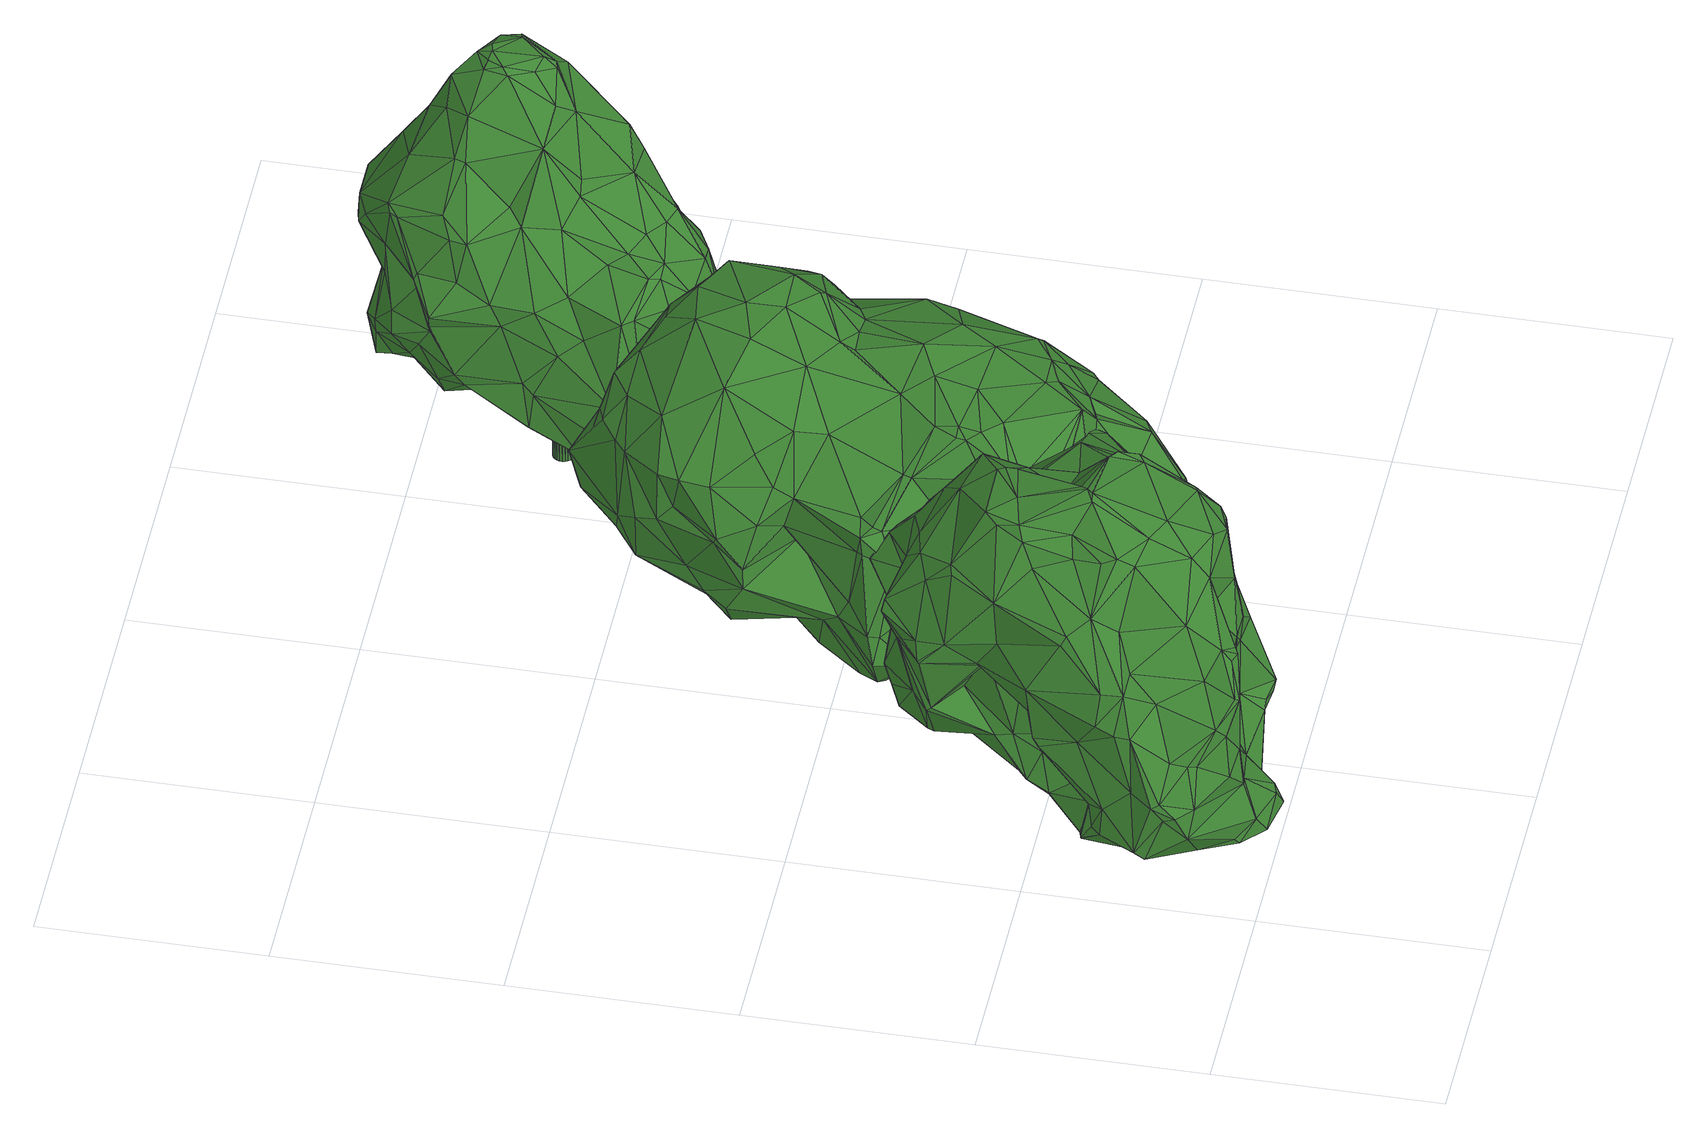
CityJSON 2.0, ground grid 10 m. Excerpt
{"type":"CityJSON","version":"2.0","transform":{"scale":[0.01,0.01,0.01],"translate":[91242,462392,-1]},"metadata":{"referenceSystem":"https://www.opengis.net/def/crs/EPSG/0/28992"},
"CityObjects":{
"tree1":{"type":"SolitaryVegetationObject","attributes":{"gtid":54,"crown_width_m":16.92,"crown_median_z":5.02,"trunk_H_m":5.86,"trunk_DBH_m":0.774,"trunk_radius_m":0.387,"trunk_base_height_m":-0.84,"original_gtid":"54"},"geometry":[{"type":"Solid","lod":"3","boundaries":[[[[0,1,2]],[[0,2,3]],[[4,5,6]],[[7,8,9]],[[10,11,12]],[[13,14,15]],[[16,17,18]],[[19,20,21]],[[22,23,24]],[[25,5,26]],[[27,28,29]],[[30,31,32]],[[3,2,33]],[[34,35,36]],[[37,38,39]],[[40,41,42]],[[43,6,44]],[[45,46,47]],[[48,9,49]],[[15,34,13]],[[50,1,0]],[[51,52,53]],[[54,22,55]],[[56,57,58]],[[21,20,59]],[[60,61,62]],[[38,63,64]],[[21,59,25]],[[65,66,67]],[[68,69,70]],[[70,71,68]],[[72,73,74]],[[6,43,75]],[[6,75,4]],[[76,47,46]],[[15,77,78]],[[79,80,81]],[[79,81,82]],[[83,20,84]],[[85,86,87]],[[15,78,34]],[[88,89,90]],[[88,90,91]],[[20,70,92]],[[69,92,70]],[[87,55,85]],[[93,94,95]],[[96,97,48]],[[98,99,100]],[[101,102,85]],[[103,104,105]],[[106,107,108]],[[109,38,37]],[[110,111,112]],[[110,112,113]],[[77,114,78]],[[67,115,11]],[[32,116,30]],[[35,95,117]],[[34,95,35]],[[118,119,120]],[[121,122,123]],[[124,125,126]],[[127,128,104]],[[79,129,83]],[[127,130,131]],[[55,22,132]],[[133,76,46]],[[122,134,135]],[[122,136,123]],[[137,138,139]],[[140,141,7]],[[142,143,144]],[[123,24,145]],[[145,72,123]],[[92,69,146]],[[131,128,127]],[[122,118,136]],[[147,148,149]],[[150,149,148]],[[133,151,76]],[[152,120,119]],[[153,108,154]],[[112,155,113]],[[79,58,129]],[[156,157,14]],[[13,156,14]],[[121,74,134]],[[89,115,67]],[[122,121,134]],[[158,159,107]],[[52,160,161]],[[162,107,159]],[[96,163,97]],[[66,89,67]],[[84,37,80]],[[25,19,21]],[[25,91,19]],[[101,164,165]],[[31,118,166]],[[108,167,106]],[[140,10,168]],[[22,169,30]],[[170,53,161]],[[171,53,170]],[[54,55,87]],[[136,118,31]],[[45,143,46]],[[152,119,135]],[[170,172,171]],[[122,119,118]],[[122,135,119]],[[117,173,35]],[[174,175,176]],[[30,116,111]],[[177,87,86]],[[135,178,152]],[[32,31,166]],[[32,166,179]],[[180,181,182]],[[109,19,91]],[[59,92,183]],[[160,184,185]],[[43,28,27]],[[30,186,132]],[[85,132,186]],[[187,188,105]],[[157,189,113]],[[190,191,192]],[[42,41,193]],[[19,84,20]],[[19,109,84]],[[194,195,196]],[[67,11,65]],[[11,10,65]],[[80,142,81]],[[44,197,198]],[[65,199,66]],[[200,96,201]],[[92,59,20]],[[199,65,202]],[[187,104,128]],[[9,48,203]],[[48,49,96]],[[201,96,49]],[[202,65,10]],[[204,205,206]],[[204,206,97]],[[97,207,48]],[[208,151,133]],[[161,160,209]],[[202,10,140]],[[135,134,210]],[[135,210,211]],[[34,36,13]],[[98,212,153]],[[108,153,212]],[[118,120,166]],[[52,213,194]],[[9,203,140]],[[9,140,7]],[[166,214,179]],[[148,215,216]],[[217,128,131]],[[217,187,128]],[[218,47,219]],[[219,217,218]],[[124,206,125]],[[220,77,155]],[[103,137,221]],[[45,144,143]],[[222,223,224]],[[151,219,47]],[[76,151,47]],[[212,98,100]],[[51,213,52]],[[225,172,226]],[[227,28,198]],[[94,93,228]],[[198,28,43]],[[172,229,230]],[[172,230,231]],[[40,73,72]],[[73,40,42]],[[170,229,172]],[[148,232,215]],[[178,211,33]],[[178,135,211]],[[223,233,224]],[[230,28,231]],[[227,231,28]],[[226,172,231]],[[152,178,33]],[[152,33,2]],[[148,139,138]],[[148,138,150]],[[44,183,197]],[[152,2,1]],[[157,234,189]],[[157,156,234]],[[34,235,95]],[[236,177,237]],[[236,237,204]],[[156,36,234]],[[13,36,156]],[[238,204,237]],[[238,137,239]],[[222,209,223]],[[240,241,210]],[[97,163,204]],[[176,141,168]],[[174,176,168]],[[242,75,43]],[[163,200,180]],[[136,169,22]],[[52,196,160]],[[96,200,163]],[[83,70,20]],[[205,125,206]],[[146,183,92]],[[90,126,216]],[[208,243,151]],[[219,151,243]],[[206,207,97]],[[244,224,233]],[[207,203,48]],[[199,203,207]],[[140,203,202]],[[199,202,203]],[[46,142,133]],[[217,45,218]],[[99,98,245]],[[93,246,228]],[[247,246,93]],[[248,101,85]],[[217,249,45]],[[45,47,218]],[[208,250,243]],[[46,143,142]],[[251,252,102]],[[253,115,26]],[[26,115,88]],[[254,35,173]],[[254,159,35]],[[108,107,56]],[[192,255,246]],[[192,246,247]],[[245,249,130]],[[245,130,99]],[[245,45,249]],[[80,39,142]],[[144,245,98]],[[153,144,98]],[[45,245,144]],[[131,130,249]],[[217,131,249]],[[212,256,257]],[[30,169,31]],[[31,169,136]],[[189,158,113]],[[238,221,137]],[[258,210,134]],[[205,259,260]],[[175,184,241]],[[206,199,207]],[[261,262,110]],[[248,85,186]],[[174,185,175]],[[184,175,185]],[[28,263,29]],[[230,263,28]],[[170,161,263]],[[170,263,230]],[[170,230,229]],[[10,12,168]],[[260,259,139]],[[193,41,264]],[[223,185,174]],[[103,265,104]],[[94,173,117]],[[266,173,94]],[[180,200,267]],[[145,268,72]],[[268,40,72]],[[244,269,27]],[[166,120,214]],[[101,270,164]],[[101,248,270]],[[271,71,266]],[[144,153,16]],[[71,271,68]],[[272,50,114]],[[272,114,77]],[[145,273,201]],[[153,154,17]],[[77,220,272]],[[112,272,220]],[[254,274,162]],[[220,155,275]],[[83,84,80]],[[276,148,216]],[[276,216,126]],[[158,277,261]],[[158,261,110]],[[242,269,244]],[[58,82,278]],[[84,109,37]],[[3,195,279]],[[280,266,57]],[[95,94,117]],[[68,271,281]],[[282,68,281]],[[140,168,141]],[[64,232,38]],[[62,61,167]],[[283,62,257]],[[210,241,284]],[[255,285,286]],[[192,191,255]],[[251,102,165]],[[287,120,1]],[[60,288,277]],[[228,286,282]],[[281,228,282]],[[91,63,109]],[[38,109,63]],[[237,221,238]],[[231,285,226]],[[55,132,85]],[[44,198,43]],[[70,129,71]],[[162,289,56]],[[280,56,289]],[[99,130,251]],[[232,39,38]],[[27,269,43]],[[71,57,266]],[[27,224,244]],[[27,222,224]],[[18,17,154]],[[106,61,277]],[[253,11,115]],[[253,4,11]],[[265,221,177]],[[7,264,8]],[[260,125,205]],[[264,176,175]],[[175,193,264]],[[107,162,56]],[[61,106,167]],[[242,12,75]],[[157,155,14]],[[241,184,160]],[[196,241,160]],[[121,123,72]],[[182,54,180]],[[121,72,74]],[[276,126,125]],[[163,236,204]],[[180,236,163]],[[87,177,180]],[[87,180,54]],[[83,129,70]],[[94,271,266]],[[114,3,279]],[[114,279,78]],[[190,279,194]],[[270,60,164]],[[23,145,24]],[[123,136,24]],[[182,22,54]],[[215,64,90]],[[215,90,216]],[[259,205,239]],[[205,238,239]],[[225,171,172]],[[223,209,185]],[[161,53,52]],[[194,191,190]],[[111,186,30]],[[272,214,50]],[[214,287,50]],[[204,238,205]],[[187,105,104]],[[252,127,265]],[[237,177,221]],[[133,39,208]],[[80,37,39]],[[60,277,61]],[[187,149,150]],[[147,149,219]],[[147,219,243]],[[219,149,217]],[[187,217,149]],[[137,105,188]],[[263,222,29]],[[157,113,155]],[[168,233,174]],[[106,158,107]],[[106,277,158]],[[110,113,158]],[[264,141,176]],[[264,7,141]],[[90,89,126]],[[88,91,26]],[[34,78,235]],[[91,64,63]],[[69,68,146]],[[112,290,179]],[[242,43,269]],[[12,233,168]],[[137,139,239]],[[259,239,139]],[[42,193,258]],[[268,41,40]],[[268,49,41]],[[148,276,139]],[[51,255,191]],[[139,276,260]],[[271,94,228]],[[281,271,228]],[[127,104,265]],[[212,257,167]],[[103,221,265]],[[103,105,137]],[[286,228,246]],[[251,291,99]],[[256,291,251]],[[256,251,165]],[[212,100,256]],[[256,100,291]],[[291,100,99]],[[174,233,223]],[[275,155,112]],[[220,275,112]],[[91,90,64]],[[57,129,58]],[[25,59,6]],[[80,79,83]],[[108,18,154]],[[56,18,108]],[[197,183,146]],[[0,3,114]],[[0,114,50]],[[82,58,79]],[[82,81,142]],[[232,250,39]],[[254,162,159]],[[240,175,241]],[[194,279,195]],[[144,278,82]],[[136,22,24]],[[182,23,22]],[[180,177,236]],[[144,82,142]],[[254,173,274]],[[225,255,171]],[[53,171,255]],[[6,292,44]],[[93,95,247]],[[194,213,191]],[[160,185,209]],[[33,195,3]],[[241,196,195]],[[201,49,268]],[[201,268,145]],[[288,293,262]],[[110,262,293]],[[33,284,195]],[[241,195,284]],[[101,165,102]],[[85,102,86]],[[294,248,186]],[[6,5,25]],[[127,252,130]],[[251,130,252]],[[283,60,62]],[[25,26,91]],[[14,155,15]],[[77,15,155]],[[57,56,280]],[[226,285,225]],[[255,225,285]],[[208,39,250]],[[240,295,175]],[[211,284,33]],[[210,284,211]],[[279,190,296]],[[279,296,78]],[[111,110,294]],[[276,125,260]],[[173,266,274]],[[247,296,190]],[[78,296,247]],[[158,189,159]],[[189,234,159]],[[35,159,36]],[[234,36,159]],[[142,39,133]],[[278,144,16]],[[212,167,108]],[[294,270,248]],[[179,214,112]],[[272,112,214]],[[60,270,288]],[[209,222,161]],[[263,161,222]],[[282,231,197]],[[227,197,231]],[[89,88,115]],[[294,293,270]],[[30,132,22]],[[214,120,287]],[[190,192,247]],[[56,58,18]],[[27,29,222]],[[148,147,232]],[[250,232,147]],[[73,258,74]],[[258,73,42]],[[74,258,134]],[[95,235,247]],[[247,235,78]],[[294,110,293]],[[111,294,186]],[[231,286,285]],[[282,286,231]],[[8,41,9]],[[175,295,193]],[[258,193,295]],[[264,41,8]],[[49,9,41]],[[282,197,68]],[[68,197,146]],[[51,53,255]],[[287,1,50]],[[232,297,215]],[[64,215,297]],[[64,297,232]],[[58,278,16]],[[124,126,66]],[[126,89,66]],[[182,181,23]],[[242,244,233]],[[242,233,12]],[[250,147,243]],[[32,290,116]],[[179,290,32]],[[58,16,18]],[[153,17,16]],[[196,52,194]],[[261,277,262]],[[288,262,277]],[[270,293,288]],[[1,120,152]],[[213,51,191]],[[62,167,257]],[[283,164,60]],[[266,289,274]],[[280,289,266]],[[227,198,197]],[[286,246,255]],[[102,252,298]],[[102,298,86]],[[138,137,188]],[[138,188,150]],[[124,66,206]],[[206,66,199]],[[11,75,12]],[[4,75,11]],[[274,289,162]],[[210,295,240]],[[258,295,210]],[[6,183,292]],[[292,183,44]],[[6,59,183]],[[180,267,181]],[[71,129,57]],[[150,188,187]],[[177,298,265]],[[86,298,177]],[[252,265,298]],[[112,111,290]],[[116,290,111]],[[23,273,145]],[[181,267,273]],[[181,273,23]],[[201,273,200]],[[267,200,273]],[[253,26,5]],[[253,5,4]],[[165,164,299]],[[165,299,256]],[[283,299,164]],[[283,257,299]],[[256,299,257]],[[300,301,302]],[[300,302,303]],[[303,302,304]],[[303,304,305]],[[302,301,306]],[[302,306,304]],[[304,306,307]],[[304,307,305]],[[306,301,308]],[[306,308,307]],[[307,308,309]],[[307,309,305]],[[308,301,310]],[[308,310,309]],[[309,310,311]],[[309,311,305]],[[310,301,312]],[[310,312,311]],[[311,312,313]],[[311,313,305]],[[312,301,314]],[[312,314,313]],[[313,314,315]],[[313,315,305]],[[314,301,316]],[[314,316,315]],[[315,316,317]],[[315,317,305]],[[316,301,318]],[[316,318,317]],[[317,318,319]],[[317,319,305]],[[318,301,320]],[[318,320,319]],[[319,320,321]],[[319,321,305]],[[320,301,322]],[[320,322,321]],[[321,322,323]],[[321,323,305]],[[322,301,324]],[[322,324,323]],[[323,324,325]],[[323,325,305]],[[324,301,326]],[[324,326,325]],[[325,326,327]],[[325,327,305]],[[326,301,328]],[[326,328,327]],[[327,328,329]],[[327,329,305]],[[328,301,330]],[[328,330,329]],[[329,330,331]],[[329,331,305]],[[330,301,332]],[[330,332,331]],[[331,332,333]],[[331,333,305]],[[332,301,334]],[[332,334,333]],[[333,334,335]],[[333,335,305]],[[334,301,336]],[[334,336,335]],[[335,336,337]],[[335,337,305]],[[336,301,338]],[[336,338,337]],[[337,338,339]],[[337,339,305]],[[338,301,340]],[[338,340,339]],[[339,340,341]],[[339,341,305]],[[340,301,342]],[[340,342,341]],[[341,342,343]],[[341,343,305]],[[342,301,344]],[[342,344,343]],[[343,344,345]],[[343,345,305]],[[344,301,346]],[[344,346,345]],[[345,346,347]],[[345,347,305]],[[346,301,348]],[[346,348,347]],[[347,348,349]],[[347,349,305]],[[348,301,300]],[[348,300,349]],[[349,300,303]],[[349,303,305]]]]}]},
"tree2":{"type":"SolitaryVegetationObject","attributes":{"gtid":67,"crown_width_m":19.22,"crown_median_z":5.24,"trunk_H_m":6.13,"trunk_DBH_m":0.919,"trunk_radius_m":0.46,"trunk_base_height_m":-0.89,"original_gtid":"67"},"geometry":[{"type":"Solid","lod":"3","boundaries":[[[[350,351,352]],[[353,354,355]],[[356,357,358]],[[356,358,359]],[[351,360,361]],[[362,363,364]],[[365,366,367]],[[368,369,370]],[[371,372,373]],[[374,375,376]],[[377,378,379]],[[380,381,382]],[[355,383,353]],[[376,384,374]],[[383,374,385]],[[361,370,351]],[[386,387,388]],[[389,390,391]],[[389,391,392]],[[364,393,362]],[[394,395,396]],[[397,398,399]],[[400,401,402]],[[403,404,385]],[[405,361,360]],[[401,406,352]],[[407,408,409]],[[409,410,407]],[[411,412,396]],[[375,409,413]],[[414,415,388]],[[370,369,351]],[[416,417,418]],[[419,420,399]],[[418,417,421]],[[422,423,424]],[[393,423,422]],[[425,426,427]],[[428,429,372]],[[430,431,402]],[[430,402,401]],[[367,432,433]],[[385,374,384]],[[434,435,436]],[[400,406,401]],[[437,438,359]],[[439,440,441]],[[398,412,411]],[[442,443,444]],[[445,444,443]],[[446,447,448]],[[449,450,451]],[[452,453,397]],[[419,399,411]],[[454,455,456]],[[382,402,431]],[[457,382,431]],[[397,399,378]],[[388,458,459]],[[383,460,374]],[[365,461,462]],[[463,439,464]],[[465,466,421]],[[460,467,468]],[[452,469,428]],[[470,380,464]],[[470,464,439]],[[411,399,398]],[[471,430,401]],[[472,430,471]],[[401,352,471]],[[351,471,352]],[[427,473,474]],[[426,473,427]],[[475,476,394]],[[378,399,462]],[[365,462,420]],[[420,462,399]],[[360,351,350]],[[438,437,477]],[[397,478,412]],[[373,393,364]],[[352,479,350]],[[406,479,352]],[[402,445,479]],[[402,479,400]],[[445,402,382]],[[439,480,481]],[[482,483,484]],[[406,400,479]],[[481,466,485]],[[461,379,462]],[[486,410,409]],[[487,488,362]],[[397,412,398]],[[489,379,490]],[[461,490,379]],[[491,492,493]],[[494,471,351]],[[494,351,495]],[[396,395,411]],[[417,416,496]],[[357,497,498]],[[426,499,473]],[[447,473,499]],[[461,367,490]],[[500,458,405]],[[501,459,500]],[[502,503,446]],[[502,504,503]],[[477,437,505]],[[409,408,390]],[[490,506,489]],[[374,468,375]],[[507,392,508]],[[509,419,411]],[[452,371,453]],[[460,468,374]],[[433,490,367]],[[510,427,474]],[[432,511,512]],[[478,397,453]],[[378,452,397]],[[512,511,367]],[[367,511,432]],[[388,415,513]],[[412,394,396]],[[514,370,515]],[[516,517,518]],[[367,461,365]],[[509,508,419]],[[496,465,417]],[[474,446,510]],[[519,520,499]],[[491,521,492]],[[522,506,523]],[[512,367,524]],[[353,525,354]],[[526,404,527]],[[463,382,528]],[[510,356,427]],[[503,497,357]],[[403,529,530]],[[357,356,510]],[[421,531,418]],[[532,533,534]],[[535,536,521]],[[537,438,538]],[[415,538,438]],[[513,539,388]],[[518,517,540]],[[449,541,435]],[[357,510,503]],[[385,529,403]],[[385,384,529]],[[529,384,542]],[[445,382,444]],[[381,444,382]],[[468,409,375]],[[468,486,409]],[[381,543,444]],[[444,543,442]],[[544,500,405]],[[383,355,460]],[[372,429,545]],[[542,546,547]],[[534,442,532]],[[543,381,548]],[[543,548,380]],[[381,380,548]],[[514,515,549]],[[356,359,427]],[[425,427,359]],[[543,532,442]],[[380,532,543]],[[550,520,519]],[[551,450,449]],[[394,476,395]],[[463,464,380]],[[552,531,363]],[[553,554,475]],[[439,533,470]],[[360,544,405]],[[532,380,470]],[[412,478,394]],[[475,394,478]],[[375,413,376]],[[476,555,556]],[[542,557,530]],[[395,530,558]],[[476,556,559]],[[559,530,395]],[[395,476,559]],[[475,555,476]],[[560,559,556]],[[495,434,494]],[[369,368,495]],[[369,495,351]],[[495,368,561]],[[449,435,551]],[[483,472,562]],[[563,562,472]],[[378,564,452]],[[452,564,469]],[[420,366,365]],[[479,445,565]],[[434,561,435]],[[435,561,551]],[[495,561,434]],[[372,371,452]],[[549,566,450]],[[551,549,450]],[[482,484,463]],[[451,363,449]],[[469,564,567]],[[431,430,568]],[[448,540,446]],[[518,540,448]],[[388,387,458]],[[418,552,416]],[[552,418,531]],[[486,468,569]],[[377,564,378]],[[546,409,390]],[[390,570,546]],[[571,572,573]],[[372,452,428]],[[574,359,438]],[[419,508,512]],[[460,355,467]],[[545,575,373]],[[416,488,487]],[[484,481,480]],[[484,466,481]],[[431,568,457]],[[430,472,568]],[[478,576,475]],[[553,475,576]],[[568,472,483]],[[379,378,462]],[[574,438,537]],[[438,477,415]],[[383,526,353]],[[437,359,577]],[[468,578,569]],[[504,579,503]],[[568,483,457]],[[371,373,364]],[[386,388,580]],[[421,417,465]],[[467,578,468]],[[446,540,502]],[[517,502,540]],[[581,560,582]],[[583,549,515]],[[583,515,370]],[[387,584,585]],[[380,382,463]],[[426,519,499]],[[525,353,387]],[[410,486,493]],[[580,539,586]],[[505,586,539]],[[439,481,485]],[[439,485,587]],[[513,415,477]],[[588,589,560]],[[503,510,446]],[[527,560,589]],[[474,447,446]],[[474,473,447]],[[559,590,530]],[[372,545,373]],[[403,530,590]],[[354,578,355]],[[405,585,361]],[[405,458,585]],[[387,585,458]],[[361,585,370]],[[584,370,585]],[[584,583,370]],[[484,480,463]],[[475,554,555]],[[480,439,463]],[[581,582,555]],[[390,408,391]],[[531,449,363]],[[499,422,424]],[[532,470,533]],[[486,491,493]],[[497,503,579]],[[358,498,536]],[[357,498,358]],[[441,425,591]],[[516,545,429]],[[592,455,433]],[[555,582,556]],[[499,424,593]],[[499,593,447]],[[486,569,521]],[[362,393,487]],[[469,516,429]],[[549,583,588]],[[566,549,588]],[[566,588,560]],[[525,586,354]],[[583,589,588]],[[594,451,450]],[[426,425,550]],[[448,593,595]],[[426,550,519]],[[487,496,416]],[[569,535,521]],[[536,577,358]],[[359,358,577]],[[553,576,573]],[[478,453,576]],[[371,576,453]],[[521,491,486]],[[440,520,550]],[[567,516,469]],[[594,450,566]],[[448,595,518]],[[596,377,597]],[[581,566,560]],[[586,578,354]],[[477,505,513]],[[536,437,577]],[[536,535,437]],[[469,429,428]],[[531,421,541]],[[502,598,522]],[[558,557,507]],[[490,599,506]],[[433,599,490]],[[353,526,600]],[[353,600,387]],[[386,586,525]],[[387,386,525]],[[506,599,454]],[[456,506,454]],[[390,389,570]],[[559,560,590]],[[527,590,560]],[[489,506,522]],[[573,576,371]],[[598,517,567]],[[517,516,567]],[[502,517,598]],[[449,531,541]],[[442,534,443]],[[424,545,595]],[[601,538,443]],[[601,443,534]],[[501,500,602]],[[445,443,501]],[[432,592,433]],[[432,392,592]],[[447,593,448]],[[595,593,424]],[[422,487,393]],[[587,465,496]],[[443,414,501]],[[413,546,376]],[[546,413,409]],[[493,456,603]],[[493,603,410]],[[502,523,504]],[[522,523,502]],[[436,563,472]],[[498,497,579]],[[422,499,520]],[[422,520,487]],[[384,376,546]],[[384,546,542]],[[527,404,403]],[[487,520,496]],[[493,604,605]],[[493,605,456]],[[527,403,590]],[[523,506,605]],[[523,605,604]],[[535,505,437]],[[542,530,529]],[[570,547,546]],[[547,570,606]],[[607,507,557]],[[547,607,557]],[[547,557,542]],[[556,582,560]],[[608,389,392]],[[507,389,608]],[[507,608,392]],[[411,558,509]],[[544,565,602]],[[558,530,557]],[[604,504,523]],[[552,488,416]],[[494,436,471]],[[434,436,494]],[[512,508,432]],[[432,508,392]],[[561,514,551]],[[609,456,605]],[[609,605,506]],[[609,506,456]],[[601,534,538]],[[538,534,533]],[[592,391,455]],[[391,456,455]],[[575,424,423]],[[514,368,370]],[[482,457,483]],[[415,414,538]],[[443,538,414]],[[472,471,436]],[[594,581,554]],[[561,368,514]],[[551,514,549]],[[527,600,610]],[[420,419,366]],[[574,591,425]],[[538,533,591]],[[425,359,574]],[[367,366,524]],[[512,524,366]],[[512,366,419]],[[554,573,572]],[[586,386,580]],[[571,364,451]],[[571,573,364]],[[573,371,364]],[[553,573,554]],[[387,611,584]],[[600,611,387]],[[544,602,500]],[[600,589,611]],[[516,518,545]],[[595,545,518]],[[373,575,393]],[[379,597,377]],[[379,489,597]],[[570,389,606]],[[606,389,612]],[[584,611,583]],[[362,488,552]],[[583,611,589]],[[484,562,466]],[[483,562,484]],[[466,562,613]],[[436,613,562]],[[566,581,594]],[[555,554,581]],[[465,485,466]],[[587,485,465]],[[436,562,563]],[[364,363,451]],[[589,600,527]],[[552,363,362]],[[541,466,613]],[[385,404,383]],[[604,579,504]],[[383,404,526]],[[435,541,613]],[[355,578,467]],[[575,423,393]],[[569,578,586]],[[569,586,535]],[[535,586,505]],[[536,492,521]],[[604,493,492]],[[579,604,492]],[[579,492,498]],[[498,492,536]],[[395,558,411]],[[547,614,612]],[[606,612,614]],[[606,614,547]],[[599,433,455]],[[599,455,454]],[[408,407,391]],[[391,407,456]],[[407,603,456]],[[410,603,407]],[[392,391,592]],[[507,607,389]],[[612,389,607]],[[612,607,547]],[[421,466,541]],[[544,615,565]],[[565,615,479]],[[350,615,360]],[[479,615,350]],[[360,615,544]],[[425,441,550]],[[440,550,441]],[[537,538,591]],[[441,591,439]],[[533,439,591]],[[537,591,574]],[[440,587,520]],[[496,520,587]],[[439,587,440]],[[424,575,545]],[[594,572,451]],[[554,572,594]],[[451,572,571]],[[436,435,613]],[[388,539,580]],[[564,377,596]],[[596,598,567]],[[564,596,567]],[[505,539,513]],[[596,597,598]],[[522,598,597]],[[522,597,489]],[[507,508,558]],[[509,558,508]],[[501,602,565]],[[501,565,445]],[[458,500,459]],[[414,388,459]],[[457,528,382]],[[482,528,457]],[[463,528,482]],[[526,610,600]],[[527,610,526]],[[501,414,459]],[[616,617,618]],[[616,618,619]],[[619,618,620]],[[619,620,621]],[[618,617,622]],[[618,622,620]],[[620,622,623]],[[620,623,621]],[[622,617,624]],[[622,624,623]],[[623,624,625]],[[623,625,621]],[[624,617,626]],[[624,626,625]],[[625,626,627]],[[625,627,621]],[[626,617,628]],[[626,628,627]],[[627,628,629]],[[627,629,621]],[[628,617,630]],[[628,630,629]],[[629,630,631]],[[629,631,621]],[[630,617,632]],[[630,632,631]],[[631,632,633]],[[631,633,621]],[[632,617,634]],[[632,634,633]],[[633,634,635]],[[633,635,621]],[[634,617,636]],[[634,636,635]],[[635,636,637]],[[635,637,621]],[[636,617,638]],[[636,638,637]],[[637,638,639]],[[637,639,621]],[[638,617,640]],[[638,640,639]],[[639,640,641]],[[639,641,621]],[[640,617,642]],[[640,642,641]],[[641,642,643]],[[641,643,621]],[[642,617,644]],[[642,644,643]],[[643,644,645]],[[643,645,621]],[[644,617,646]],[[644,646,645]],[[645,646,647]],[[645,647,621]],[[646,617,648]],[[646,648,647]],[[647,648,649]],[[647,649,621]],[[648,617,650]],[[648,650,649]],[[649,650,651]],[[649,651,621]],[[650,617,652]],[[650,652,651]],[[651,652,653]],[[651,653,621]],[[652,617,654]],[[652,654,653]],[[653,654,655]],[[653,655,621]],[[654,617,656]],[[654,656,655]],[[655,656,657]],[[655,657,621]],[[656,617,658]],[[656,658,657]],[[657,658,659]],[[657,659,621]],[[658,617,660]],[[658,660,659]],[[659,660,661]],[[659,661,621]],[[660,617,662]],[[660,662,661]],[[661,662,663]],[[661,663,621]],[[662,617,664]],[[662,664,663]],[[663,664,665]],[[663,665,621]],[[664,617,616]],[[664,616,665]],[[665,616,619]],[[665,619,621]]]]}]},
"tree3":{"type":"SolitaryVegetationObject","attributes":{"gtid":27,"crown_width_m":15.69,"crown_median_z":8.02,"trunk_H_m":8.89,"trunk_DBH_m":0.954,"trunk_radius_m":0.477,"trunk_base_height_m":-0.87,"original_gtid":"27"},"geometry":[{"type":"Solid","lod":"3","boundaries":[[[[666,667,668]],[[669,670,671]],[[672,671,670]],[[673,674,675]],[[676,677,678]],[[679,680,681]],[[682,683,684]],[[685,686,687]],[[688,689,690]],[[680,691,681]],[[692,693,694]],[[695,696,697]],[[698,699,700]],[[698,701,699]],[[694,702,692]],[[703,704,705]],[[706,707,708]],[[709,710,711]],[[712,713,714]],[[715,667,666]],[[716,717,718]],[[719,720,721]],[[722,723,724]],[[725,726,727]],[[728,729,730]],[[731,732,733]],[[734,721,735]],[[736,737,738]],[[739,740,741]],[[742,704,703]],[[705,704,743]],[[744,745,699]],[[702,714,713]],[[746,747,748]],[[682,684,749]],[[724,750,751]],[[752,753,754]],[[709,755,710]],[[724,710,755]],[[756,757,758]],[[718,717,744]],[[759,691,680]],[[745,760,699]],[[761,723,762]],[[763,762,723]],[[685,674,764]],[[685,764,765]],[[766,767,768]],[[679,681,769]],[[758,757,770]],[[771,772,735]],[[773,774,775]],[[776,777,778]],[[690,683,682]],[[779,683,690]],[[780,781,782]],[[713,783,784]],[[666,668,785]],[[742,786,787]],[[742,787,743]],[[760,700,699]],[[731,741,732]],[[788,677,789]],[[790,771,735]],[[704,742,743]],[[736,791,792]],[[723,751,750]],[[679,745,717]],[[696,670,669]],[[793,794,779]],[[781,780,698]],[[790,795,757]],[[796,795,790]],[[797,791,692]],[[798,676,731]],[[799,800,736]],[[801,736,800]],[[689,802,690]],[[699,701,803]],[[699,803,744]],[[695,804,730]],[[805,716,806]],[[807,806,785]],[[808,805,806]],[[809,810,811]],[[711,710,724]],[[695,730,696]],[[730,804,812]],[[785,806,718]],[[760,813,700]],[[761,700,813]],[[814,815,816]],[[817,818,819]],[[820,818,817]],[[697,766,821]],[[752,822,823]],[[824,825,725]],[[731,768,826]],[[827,768,731]],[[828,829,780]],[[828,780,782]],[[666,718,744]],[[743,830,705]],[[831,682,749]],[[821,832,833]],[[821,833,697]],[[834,835,836]],[[837,838,827]],[[694,693,714]],[[726,839,840]],[[841,842,739]],[[785,668,843]],[[844,821,766]],[[678,845,846]],[[808,806,807]],[[847,848,809]],[[666,803,715]],[[783,849,850]],[[783,850,784]],[[851,850,774]],[[840,852,726]],[[691,726,852]],[[691,852,853]],[[781,698,762]],[[854,746,712]],[[808,807,855]],[[856,754,767]],[[797,692,707]],[[705,830,848]],[[843,807,785]],[[786,742,857]],[[714,693,854]],[[712,714,854]],[[760,745,679]],[[858,832,859]],[[840,711,852]],[[858,859,668]],[[858,668,667]],[[852,711,853]],[[797,706,792]],[[860,861,862]],[[797,707,706]],[[855,843,727]],[[795,863,864]],[[865,795,866]],[[839,836,840]],[[849,840,836]],[[760,679,769]],[[718,806,716]],[[753,867,754]],[[733,866,868]],[[840,849,709]],[[711,840,709]],[[869,781,870]],[[781,871,870]],[[764,872,765]],[[757,873,874]],[[875,868,866]],[[786,831,876]],[[728,829,729]],[[843,855,807]],[[837,848,877]],[[837,877,838]],[[780,701,698]],[[701,728,715]],[[696,730,729]],[[808,855,759]],[[730,812,728]],[[714,702,694]],[[785,718,666]],[[744,717,745]],[[757,874,770]],[[735,721,878]],[[853,681,691]],[[716,805,717]],[[676,798,677]],[[879,880,881]],[[866,882,875]],[[680,883,759]],[[759,883,808]],[[884,815,814]],[[880,885,886]],[[848,830,809]],[[717,805,887]],[[771,885,879]],[[735,878,790]],[[879,885,880]],[[717,887,679]],[[875,888,837]],[[776,789,889]],[[854,693,791]],[[862,789,860]],[[788,789,862]],[[790,885,771]],[[757,795,873]],[[701,715,803]],[[756,885,790]],[[757,756,790]],[[805,883,887]],[[808,883,805]],[[679,883,680]],[[887,883,679]],[[693,692,791]],[[823,777,776]],[[792,791,797]],[[706,708,890]],[[780,829,728]],[[701,780,728]],[[860,869,870]],[[891,746,748]],[[715,728,812]],[[832,667,812]],[[832,812,804]],[[715,812,667]],[[738,892,736]],[[692,702,707]],[[707,702,784]],[[707,784,851]],[[846,893,894]],[[674,895,675]],[[678,896,676]],[[868,875,837]],[[838,844,766]],[[688,720,719]],[[856,767,897]],[[749,876,831]],[[741,740,732]],[[737,894,893]],[[868,827,733]],[[741,731,676]],[[676,739,741]],[[763,723,898]],[[751,761,899]],[[820,772,879]],[[851,890,708]],[[724,755,722]],[[794,683,779]],[[707,851,708]],[[871,762,763]],[[769,899,760]],[[900,860,901]],[[787,830,743]],[[754,867,767]],[[764,814,872]],[[786,902,787]],[[839,725,876]],[[839,726,725]],[[732,673,863]],[[733,732,863]],[[763,901,871]],[[889,823,776]],[[784,850,851]],[[678,846,896]],[[903,824,725]],[[761,813,899]],[[760,899,813]],[[860,904,869]],[[777,904,860]],[[816,799,905]],[[736,792,799]],[[796,866,795]],[[685,765,686]],[[829,670,729]],[[696,729,670]],[[863,673,864]],[[906,867,753]],[[907,872,794]],[[765,872,907]],[[777,823,822]],[[799,816,815]],[[671,752,856]],[[746,891,908]],[[860,870,871]],[[828,670,829]],[[847,809,811]],[[700,761,698]],[[698,761,762]],[[884,909,894]],[[762,871,781]],[[871,901,860]],[[896,846,909]],[[719,721,734]],[[719,802,689]],[[779,690,802]],[[779,802,793]],[[860,789,777]],[[688,703,882]],[[688,690,703]],[[819,818,881]],[[798,906,677]],[[848,888,705]],[[837,888,848]],[[722,755,910]],[[766,697,911]],[[876,725,902]],[[800,799,815]],[[800,815,801]],[[781,869,782]],[[686,765,912]],[[782,869,904]],[[892,738,913]],[[673,732,740]],[[770,673,758]],[[734,817,719]],[[773,799,774]],[[796,790,878]],[[719,817,793]],[[719,689,688]],[[798,731,826]],[[798,826,906]],[[826,867,906]],[[804,833,832]],[[866,796,882]],[[751,723,761]],[[846,845,893]],[[673,740,674]],[[713,784,702]],[[711,724,853]],[[912,880,886]],[[912,886,686]],[[802,719,793]],[[673,770,864]],[[835,775,774]],[[705,888,703]],[[795,865,863]],[[873,795,864]],[[903,725,727]],[[727,668,903]],[[849,783,709]],[[709,783,713]],[[791,892,854]],[[898,891,763]],[[682,857,690]],[[722,898,723]],[[834,749,684]],[[746,908,712]],[[738,737,913]],[[809,830,810]],[[892,791,736]],[[884,894,801]],[[881,912,765]],[[826,768,767]],[[861,860,845]],[[668,727,843]],[[744,803,666]],[[724,723,750]],[[782,904,828]],[[777,822,904]],[[821,844,859]],[[821,859,832]],[[904,822,672]],[[904,672,828]],[[697,897,911]],[[897,767,911]],[[751,899,724]],[[683,773,775]],[[684,683,775]],[[786,857,831]],[[828,672,670]],[[801,815,884]],[[898,910,891]],[[908,891,910]],[[766,768,838]],[[854,892,913]],[[914,913,737]],[[909,846,894]],[[822,671,672]],[[835,774,850]],[[822,752,671]],[[897,696,669]],[[697,696,897]],[[824,810,825]],[[834,775,835]],[[684,775,834]],[[858,667,832]],[[837,827,868]],[[769,724,899]],[[814,841,909]],[[884,814,909]],[[910,755,709]],[[856,752,754]],[[733,827,731]],[[914,747,913]],[[676,841,739]],[[896,841,676]],[[896,909,841]],[[740,764,674]],[[756,886,885]],[[675,758,673]],[[697,833,695]],[[804,695,833]],[[879,818,820]],[[677,753,889]],[[906,753,677]],[[824,811,810]],[[823,753,752]],[[898,722,910]],[[709,713,910]],[[712,910,713]],[[668,859,811]],[[838,768,827]],[[691,727,726]],[[681,853,724]],[[740,842,764]],[[739,842,740]],[[836,850,849]],[[681,724,769]],[[712,908,910]],[[758,675,895]],[[736,894,737]],[[801,894,736]],[[691,759,727]],[[759,855,727]],[[901,748,915]],[[862,916,788]],[[824,668,811]],[[836,835,850]],[[831,857,682]],[[703,857,742]],[[690,857,703]],[[865,866,733]],[[865,733,863]],[[778,777,789]],[[788,678,677]],[[683,794,872]],[[683,872,816]],[[816,872,814]],[[778,789,776]],[[687,886,758]],[[686,886,687]],[[668,824,903]],[[763,748,901]],[[763,891,748]],[[747,914,748]],[[915,748,914]],[[900,915,914]],[[794,817,819]],[[793,817,794]],[[889,789,677]],[[737,917,914]],[[734,735,772]],[[862,861,916]],[[788,845,678]],[[916,845,788]],[[859,847,811]],[[859,844,847]],[[861,845,916]],[[907,819,881]],[[907,881,765]],[[907,794,819]],[[901,915,900]],[[879,881,818]],[[880,912,881]],[[820,734,772]],[[893,917,737]],[[900,917,893]],[[746,854,747]],[[854,913,747]],[[792,706,890]],[[825,810,787]],[[844,877,847]],[[838,877,844]],[[848,847,877]],[[683,905,773]],[[799,773,905]],[[874,873,864]],[[874,864,770]],[[703,888,882]],[[882,888,875]],[[825,787,902]],[[825,902,725]],[[758,886,756]],[[889,753,823]],[[787,810,830]],[[876,749,918]],[[876,918,839]],[[876,902,786]],[[796,878,919]],[[721,919,878]],[[720,919,721]],[[796,919,882]],[[720,688,919]],[[882,919,688]],[[816,905,683]],[[900,845,860]],[[893,845,900]],[[914,917,900]],[[749,834,918]],[[839,918,836]],[[834,836,918]],[[671,856,669]],[[669,856,897]],[[758,895,687]],[[766,911,767]],[[826,767,867]],[[764,842,814]],[[814,842,841]],[[685,895,674]],[[687,895,685]],[[890,799,792]],[[774,890,851]],[[820,817,734]],[[771,879,772]],[[799,890,774]],[[920,921,922]],[[920,922,923]],[[923,922,924]],[[923,924,925]],[[922,921,926]],[[922,926,924]],[[924,926,927]],[[924,927,925]],[[926,921,928]],[[926,928,927]],[[927,928,929]],[[927,929,925]],[[928,921,930]],[[928,930,929]],[[929,930,931]],[[929,931,925]],[[930,921,932]],[[930,932,931]],[[931,932,933]],[[931,933,925]],[[932,921,934]],[[932,934,933]],[[933,934,935]],[[933,935,925]],[[934,921,936]],[[934,936,935]],[[935,936,937]],[[935,937,925]],[[936,921,938]],[[936,938,937]],[[937,938,939]],[[937,939,925]],[[938,921,940]],[[938,940,939]],[[939,940,941]],[[939,941,925]],[[940,921,942]],[[940,942,941]],[[941,942,943]],[[941,943,925]],[[942,921,944]],[[942,944,943]],[[943,944,945]],[[943,945,925]],[[944,921,946]],[[944,946,945]],[[945,946,947]],[[945,947,925]],[[946,921,948]],[[946,948,947]],[[947,948,949]],[[947,949,925]],[[948,921,950]],[[948,950,949]],[[949,950,951]],[[949,951,925]],[[950,921,952]],[[950,952,951]],[[951,952,953]],[[951,953,925]],[[952,921,954]],[[952,954,953]],[[953,954,955]],[[953,955,925]],[[954,921,956]],[[954,956,955]],[[955,956,957]],[[955,957,925]],[[956,921,958]],[[956,958,957]],[[957,958,959]],[[957,959,925]],[[958,921,960]],[[958,960,959]],[[959,960,961]],[[959,961,925]],[[960,921,962]],[[960,962,961]],[[961,962,963]],[[961,963,925]],[[962,921,964]],[[962,964,963]],[[963,964,965]],[[963,965,925]],[[964,921,966]],[[964,966,965]],[[965,966,967]],[[965,967,925]],[[966,921,968]],[[966,968,967]],[[967,968,969]],[[967,969,925]],[[968,921,920]],[[968,920,969]],[[969,920,923]],[[969,923,925]]]]}]}
},
"vertices":[
[1151,1741,833],[1142,1778,897],[1161,1748,928],[1227,1629,793],[1434,461,643],[1378,403,565],[1470,485,575],[1141,717,1503],[1096,796,1540],[1099,688,1496],[1308,523,1195],[1377,430,1017],[1509,655,900],[995,1636,112],[914,1692,151],[942,1730,241],[610,723,133],[603,837,106],[670,841,116],[1293,295,292],[1314,423,119],[1312,305,298],[489,1209,1149],[606,1109,1403],[648,1226,1445],[1367,329,382],[1217,290,539],[1927,731,708],[1949,830,561],[1937,829,627],[492,1420,884],[658,1532,1082],[550,1551,835],[1175,1596,1078],[1143,1542,138],[1127,1483,100],[1012,1592,102],[982,230,204],[982,153,320],[642,102,247],[847,903,1541],[1061,828,1537],[951,994,1415],[1828,630,591],[1645,712,490],[313,307,90],[450,163,104],[347,136,127],[832,537,1424],[789,845,1563],[1055,1844,816],[1585,1053,620],[1483,1032,913],[1706,1156,642],[369,877,1120],[355,901,1079],[808,883,126],[1049,778,110],[852,658,123],[1376,398,377],[679,959,319],[649,1034,227],[542,861,191],[1019,154,347],[967,255,408],[1132,344,1222],[985,280,1022],[1074,307,991],[1527,752,112],[1513,700,130],[1306,645,103],[1253,723,116],[787,1167,1489],[960,1198,1493],[967,1250,1489],[1475,547,660],[444,69,121],[915,1756,371],[1150,1572,399],[962,447,168],[917,296,188],[816,367,227],[701,544,132],[1159,396,94],[1175,323,98],[321,1039,841],[183,720,809],[222,704,953],[1130,242,692],[977,242,824],[984,256,688],[1131,132,366],[1478,640,153],[1284,1213,163],[1258,1218,108],[1281,1340,109],[715,591,1417],[716,412,1336],[282,795,100],[203,703,201],[282,798,106],[325,1011,580],[258,809,645],[211,406,631],[108,431,487],[221,333,615],[601,1090,107],[669,1138,95],[547,984,90],[1118,142,314],[604,1496,433],[488,1528,768],[661,1654,749],[608,1519,411],[1043,1662,531],[1203,311,798],[492,1535,776],[1208,1308,95],[736,1568,1161],[853,1593,1170],[888,1657,1002],[959,1285,1477],[922,1434,1379],[682,1279,1479],[743,352,1036],[605,204,974],[822,241,844],[98,466,467],[113,366,414],[1119,570,124],[124,544,195],[110,418,399],[504,1199,917],[658,13,108],[1120,1376,1414],[1049,1524,1263],[631,1418,1210],[295,227,776],[327,190,720],[379,142,882],[1119,469,1377],[1291,730,1330],[567,242,95],[476,234,92],[425,587,105],[638,1132,1467],[1540,674,235],[432,135,414],[429,152,569],[401,129,409],[298,168,525],[436,36,142],[1013,1646,1117],[320,803,93],[547,933,86],[744,1601,393],[958,1645,117],[815,1551,135],[742,1253,208],[888,1410,106],[1647,1122,1038],[1767,1185,710],[820,1115,102],[607,629,1344],[480,916,585],[307,984,553],[707,1714,909],[546,984,97],[1326,648,1245],[603,1410,1175],[1844,1255,469],[1783,1260,411],[1788,1257,406],[1077,1254,115],[1572,841,1102],[1428,1018,1276],[1412,881,1243],[220,606,961],[1099,1596,1144],[680,1723,864],[427,785,1184],[616,897,1334],[578,1062,1287],[1523,659,280],[1596,1104,1088],[1710,1039,1084],[553,1294,751],[175,296,428],[244,298,605],[817,1524,122],[1277,1225,538],[1340,1139,547],[1340,1108,508],[1178,977,1327],[1252,1241,678],[1238,1456,977],[1421,1251,962],[1725,787,323],[1798,787,387],[1000,316,1272],[603,706,1378],[758,843,1540],[1143,371,1269],[1092,461,1384],[535,399,1118],[509,244,1031],[724,337,1235],[883,353,1337],[658,9,114],[1820,1049,1026],[1189,1345,1280],[1111,1563,1178],[319,807,99],[1403,1066,606],[785,1715,849],[678,324,636],[708,294,697],[147,317,287],[337,155,152],[393,74,230],[861,1668,642],[336,489,839],[1854,865,800],[1805,980,1013],[1855,847,821],[1757,1260,383],[1722,1205,324],[1812,821,374],[1381,998,176],[1847,1251,466],[1854,1180,484],[1786,1044,384],[659,168,343],[1575,749,974],[857,1505,102],[1227,1357,183],[478,674,1086],[383,610,948],[429,302,920],[378,162,886],[1177,1207,1249],[1412,1289,1070],[1758,683,744],[594,27,210],[1854,718,772],[233,511,113],[1291,1100,390],[1257,1225,323],[394,1046,668],[130,498,161],[629,41,234],[207,693,338],[170,564,481],[1263,373,783],[991,1290,139],[1669,1202,393],[361,781,226],[385,785,219],[1104,1181,1383],[504,200,985],[574,188,967],[838,1402,375],[777,1295,599],[1835,1120,640],[1243,864,1371],[188,572,755],[1089,995,117],[593,771,1349],[814,872,1559],[1821,688,741],[501,1024,639],[1384,927,122],[896,1709,693],[675,911,1417],[958,1112,141],[862,1649,628],[578,198,885],[727,1171,237],[626,626,124],[1102,1454,690],[1001,908,116],[1412,942,134],[1550,839,166],[574,810,282],[1234,1408,1101],[1715,1205,325],[1607,1019,398],[923,1673,899],[757,1129,581],[944,1051,121],[606,1622,788],[281,753,173],[1608,713,498],[619,1277,688],[586,1283,714],[1162,1142,1307],[1030,1365,547],[758,370,372],[185,640,763],[354,661,348],[979,854,16],[940,852,16],[977,864,15],[979,878,602],[978,888,601],[941,877,602],[973,873,15],[974,898,601],[966,880,15],[967,905,601],[958,886,15],[959,911,600],[948,890,14],[949,915,600],[938,891,14],[939,916,600],[928,889,14],[929,914,600],[919,885,15],[920,910,600],[911,878,15],[912,903,601],[906,870,15],[907,895,601],[902,860,16],[903,885,601],[901,850,16],[902,875,602],[903,840,17],[904,865,602],[907,831,17],[908,856,603],[914,823,17],[915,848,603],[922,818,18],[923,843,603],[932,814,18],[932,839,603],[942,813,18],[943,838,603],[952,815,18],[952,840,603],[961,819,17],[962,844,603],[968,826,17],[969,851,603],[974,834,17],[975,859,602],[978,844,16],[979,868,602],
[2262,1033,521],[2379,1069,705],[2213,927,569],[2305,1972,311],[2242,1979,265],[2252,2063,178],[1084,1783,131],[1166,1909,83],[1278,1807,94],[1285,1698,106],[2276,1162,438],[2482,1411,563],[1484,1651,1214],[1701,1693,1301],[1613,1821,1254],[1508,3068,1001],[1577,3093,1000],[1611,3231,716],[2352,1219,897],[2402,1235,805],[2439,1335,770],[1570,2215,1378],[1327,2220,1226],[1420,2090,1152],[2338,2315,153],[2226,2463,132],[2355,2477,254],[1185,2774,1018],[1357,2788,1196],[1357,2945,968],[1441,860,360],[1535,715,231],[1838,813,346],[2429,2189,282],[2429,2481,303],[2443,2465,313],[2154,1735,543],[2341,1699,546],[2040,1541,510],[1731,2723,559],[1827,2658,358],[1656,2938,446],[1716,2980,567],[1352,1760,1042],[2103,2644,1443],[2214,2668,1143],[2077,2706,1379],[1658,2700,1486],[1761,2848,1387],[1671,2940,1267],[2090,819,467],[2117,798,614],[2059,802,463],[2464,2553,546],[2435,2244,394],[2229,1300,419],[2163,867,539],[1841,2780,176],[1846,2747,244],[2074,2515,133],[1911,2497,108],[2002,2874,1251],[1909,2738,1447],[2206,2511,167],[1851,1283,466],[1729,1413,417],[1451,1511,1185],[1417,1320,1071],[1481,1454,1214],[1777,3063,1044],[1638,3043,1154],[1546,1372,1226],[1130,1808,909],[1142,1848,914],[1068,1887,909],[1172,1510,389],[1053,1698,504],[1034,1653,273],[1243,2370,1145],[1217,2286,999],[1977,681,674],[1886,624,597],[1731,3214,586],[1639,3185,501],[2103,1205,1106],[2018,1257,1192],[1978,1089,1050],[1502,1700,198],[1499,1584,312],[1301,1078,716],[1388,1406,665],[1349,1397,472],[1440,949,147],[1807,966,334],[1539,719,226],[1861,909,282],[1130,1993,408],[986,1843,443],[1125,1948,501],[1951,1483,1286],[2046,1642,1303],[1842,1768,1346],[1399,2529,1354],[1565,2452,1496],[1565,3015,378],[1593,3025,398],[1663,2855,127],[1859,646,616],[2192,1342,416],[2106,1322,420],[2264,2175,128],[1423,2998,970],[1514,2965,1144],[1511,889,578],[1472,904,540],[1423,1267,1050],[1736,1073,1189],[2241,2126,141],[2216,2268,115],[1148,2543,1015],[1447,959,503],[2140,877,818],[2039,837,848],[992,1791,441],[946,1811,320],[2004,2349,1497],[2188,2448,1366],[1563,1595,320],[1784,2512,1502],[2134,943,417],[1461,1060,914],[1435,1110,951],[1835,921,744],[1855,872,797],[1584,1007,898],[1421,1172,973],[1861,2384,86],[1341,1722,1039],[1452,1555,1193],[1308,2893,659],[1370,2977,605],[1703,2245,93],[1543,2241,104],[1624,2478,94],[2240,1101,921],[2300,1136,905],[1392,1420,1032],[1253,2097,148],[1328,2116,91],[1077,1748,765],[2137,1285,400],[1975,1178,469],[1129,2397,497],[1218,2075,305],[1155,2474,352],[1814,1933,280],[1373,2900,396],[2075,2928,720],[1872,2924,818],[1928,2920,1068],[1064,1812,137],[1685,3215,688],[1729,3134,821],[1828,1653,512],[2302,1514,982],[2386,1602,911],[1144,2341,841],[1123,2397,606],[1242,2246,774],[1164,1656,690],[1346,1575,808],[1711,2145,100],[1268,2666,466],[1234,2587,369],[1695,3142,795],[2271,1956,304],[2437,2127,417],[2380,2274,793],[1829,883,538],[2448,2592,543],[2331,2644,834],[1690,1508,1265],[1412,987,155],[1432,1205,463],[1445,1009,152],[1802,1946,158],[1522,1871,116],[1456,1497,438],[1565,1251,444],[1912,1732,532],[1354,2201,626],[1832,1248,1227],[2381,2619,523],[1419,856,242],[2179,1207,400],[1231,2202,939],[2229,2538,324],[2192,2590,602],[1445,823,268],[2335,1717,1131],[1179,1646,675],[2157,1346,1179],[1485,1549,1229],[1940,2227,1472],[1962,2202,1451],[2175,2266,1366],[2224,2334,1332],[2126,2841,728],[2114,2825,937],[2390,2352,1050],[2380,2210,1067],[2173,1322,1158],[1842,1033,1054],[1942,1057,994],[1159,2677,1023],[2138,1025,410],[2260,1835,1231],[1099,2505,778],[1944,680,681],[1950,2145,201],[1851,2564,400],[1786,2048,1314],[1913,2055,1304],[1749,2105,1380],[1361,1456,420],[1199,1912,910],[1816,2348,1476],[1477,1728,157],[2206,2092,163],[1360,2215,176],[2093,1706,528],[2127,2093,1246],[2206,2216,1292],[2436,1695,833],[2446,1634,664],[2470,1489,571],[2173,1947,310],[1446,1250,898],[2376,1893,1008],[2355,1970,878],[2416,2387,828],[1371,1356,452],[1689,3162,539],[1068,1880,817],[2035,2053,1272],[1102,1909,803],[1272,2724,778],[1272,2792,698],[1130,2525,732],[1559,3020,380],[2282,1921,648],[1563,1014,412],[2132,1198,408],[1748,2760,139],[1385,2498,99],[1436,2569,153],[1796,2463,623],[2119,2836,726],[1707,2858,607],[1634,2592,308],[2178,2205,697],[2366,1833,766],[1871,2728,852],[1889,1203,1193],[2032,2423,872],[2249,1123,430],[1836,2002,13],[1790,2002,11],[1834,2014,13],[1813,2004,626],[1812,2016,626],[1767,2005,624],[1830,2025,12],[1807,2028,626],[1823,2034,12],[1800,2037,625],[1813,2042,12],[1790,2044,625],[1802,2046,11],[1779,2049,624],[1790,2048,11],[1768,2051,624],[1778,2046,10],[1756,2049,624],[1767,2042,10],[1744,2045,623],[1758,2035,10],[1735,2037,623],[1750,2025,9],[1728,2028,623],[1746,2014,9],[1723,2017,623],[1744,2002,9],[1721,2005,622],[1746,1990,9],[1723,1993,623],[1750,1979,10],[1727,1982,623],[1757,1970,10],[1735,1972,623],[1767,1962,10],[1744,1965,624],[1778,1958,11],[1755,1960,624],[1790,1956,11],[1767,1959,624],[1802,1958,12],[1779,1960,625],[1813,1962,12],[1790,1965,625],[1822,1969,12],[1800,1972,626],[1830,1979,13],[1807,1982,626],[1834,1990,13],[1812,1993,626],
[2280,3788,1898],[2166,3776,1740],[2248,3463,1800],[2118,3921,1140],[2181,4121,1229],[2171,4091,877],[2330,4152,945],[1929,3029,249],[2143,3116,205],[2019,3063,116],[2099,3719,570],[2235,3852,561],[2346,3738,572],[2677,3727,2022],[2667,3635,2051],[2835,3606,1853],[2453,2749,1001],[2554,2892,766],[2625,2836,990],[2204,3135,197],[2183,3011,146],[2111,3068,123],[2157,2701,721],[2255,2639,740],[2339,2665,842],[2754,3456,1854],[3199,3406,638],[3190,3465,673],[3207,3433,673],[1958,3943,1282],[1953,3956,1251],[1863,3875,1126],[2544,4115,1544],[2476,3990,1763],[2557,4051,1600],[2295,4042,1635],[3184,3339,828],[2053,2867,1003],[2078,2895,1152],[1920,3012,1203],[3063,3207,592],[3088,3175,622],[3084,3087,661],[3042,3419,1320],[2947,3480,1367],[2864,3372,1603],[3138,3630,954],[3058,3466,998],[3202,3438,800],[2184,3827,1741],[2449,3735,2075],[2515,3796,2057],[2414,3748,2051],[2231,2592,615],[2102,2608,470],[2035,2476,433],[2988,3590,1342],[2969,3854,1380],[2873,3568,1635],[2459,3117,1548],[2646,3173,1647],[2463,3365,1840],[2127,4099,1501],[2100,4087,1475],[2079,4051,1470],[1833,3444,623],[1821,3213,552],[1754,3213,572],[2063,2469,419],[2030,2466,292],[2785,3444,621],[2810,3530,781],[2976,3556,690],[2022,3363,638],[2041,3159,568],[1921,3366,612],[2205,2822,1140],[2109,2936,1286],[2449,3892,1969],[2518,3873,1954],[3103,3740,906],[3095,3739,904],[3027,3778,1024],[2585,2862,1166],[2835,3605,1351],[2665,3766,1614],[2128,4083,782],[2131,4008,692],[2074,3958,794],[3010,3548,1340],[1896,2811,115],[1844,2818,120],[1993,3031,103],[2531,3461,2043],[2692,3874,1804],[2798,4009,1420],[2834,4143,1300],[2936,3882,1215],[2279,3090,569],[2232,2940,319],[1930,3582,1073],[1933,3778,773],[1899,3485,802],[2797,3756,1818],[1711,2935,132],[2087,2489,201],[2100,2482,293],[2615,2997,882],[2917,3021,993],[2642,2862,974],[2309,4184,514],[2351,4230,690],[2339,4186,512],[2516,2631,608],[2337,4260,1352],[2622,4278,1266],[2336,4267,1246],[3005,3228,1056],[3145,3285,846],[2393,3642,2050],[2322,2790,1245],[2167,2932,1325],[2473,4087,468],[2435,4105,473],[1918,2549,151],[3128,3428,580],[2935,3249,545],[2484,2602,580],[2508,2663,539],[1824,2861,301],[1900,2802,362],[3122,3376,575],[2090,3731,567],[2900,3102,666],[2862,3187,901],[2629,3383,884],[2319,2620,717],[2369,3896,1854],[1964,3807,1481],[2491,3727,2090],[2418,3669,2073],[2454,3540,2038],[2527,3514,2064],[2124,3166,1316],[2167,3087,1353],[2143,3365,1459],[2029,3848,1555],[2641,3878,1647],[2353,3175,660],[2569,3035,799],[2565,2993,734],[2293,2541,447],[2264,2567,330],[2301,2602,440],[2236,2541,322],[1923,3627,1187],[2274,4185,726],[2244,4171,686],[2273,3310,1542],[2265,3028,1385],[1935,3737,722],[1866,3431,771],[2282,4253,1247],[2217,4212,1347],[2081,2983,1302],[2409,2791,1220],[1948,3731,1482],[1932,3770,1279],[2762,3005,1117],[2858,3011,1050],[2853,3170,1292],[1752,3071,849],[1894,3332,975],[2719,3124,1462],[2860,3306,1537],[2212,3451,662],[2183,3221,692],[2383,3436,1928],[1930,3439,1168],[2495,3928,641],[2413,3691,585],[1989,3306,1228],[1889,3062,1194],[2999,3264,1278],[2979,3132,1036],[3088,3086,667],[2829,3388,1657],[2864,3466,1684],[3102,3558,654],[2504,3454,2030],[2057,3907,884],[2351,2739,1064],[2145,3586,1545],[2078,3524,1502],[2629,4191,747],[2542,4068,461],[2523,4098,445],[1882,2966,297],[1711,2935,140],[1712,3019,579],[1690,3018,616],[2038,3871,650],[1713,3102,699],[2529,4212,1052],[2653,4206,1012],[2723,4171,1032],[2313,2955,535],[1692,2861,160],[1693,2863,154],[1715,3017,758],[2452,2931,1387],[1919,3228,1059],[1976,2508,305],[2246,2501,143],[2199,2687,111],[2265,2634,195],[1952,2936,727],[2626,3623,2072],[2389,3261,788],[1978,2586,133],[2131,2849,117],[2536,3735,2090],[1872,2970,831],[2308,4114,519],[2963,3113,666],[3033,3778,1029],[3038,3553,655],[2580,3695,669],[2626,3542,670],[2080,3074,124],[2313,3613,593],[1903,3885,1047],[2982,3841,1366],[2735,3763,1701],[2675,3911,876],[2730,4010,918],[2360,2959,1386],[2349,3320,1569],[2360,4167,956],[2570,2989,737],[2036,3840,588],[2204,2770,445],[3124,3669,962],[2363,3497,654],[3016,3576,1327],[1899,3879,1047],[2210,2835,157],[3016,3611,795],[2935,3672,1011],[2672,3918,916],[2537,4067,457],[2627,3619,926],[2610,3008,1252],[2032,2733,404],[2438,3403,12],[2390,3402,13],[2436,3415,12],[2456,3417,901],[2454,3429,901],[2408,3416,902],[2431,3427,12],[2449,3441,901],[2423,3436,12],[2441,3450,901],[2413,3444,12],[2431,3458,901],[2402,3448,12],[2420,3462,901],[2389,3450,12],[2407,3464,901],[2377,3448,13],[2395,3462,902],[2365,3443,13],[2383,3457,902],[2356,3435,13],[2374,3449,902],[2348,3425,13],[2366,3439,903],[2344,3414,14],[2362,3428,903],[2342,3401,14],[2360,3415,903],[2344,3389,14],[2362,3403,903],[2349,3378,14],[2367,3392,903],[2357,3368,14],[2375,3382,903],[2367,3360,14],[2385,3374,903],[2378,3356,14],[2396,3370,903],[2391,3354,14],[2409,3368,903],[2403,3356,13],[2421,3370,903],[2415,3361,13],[2432,3375,902],[2424,3369,13],[2442,3383,902],[2432,3379,13],[2450,3393,902],[2436,3390,12],[2454,3405,901]
]}
